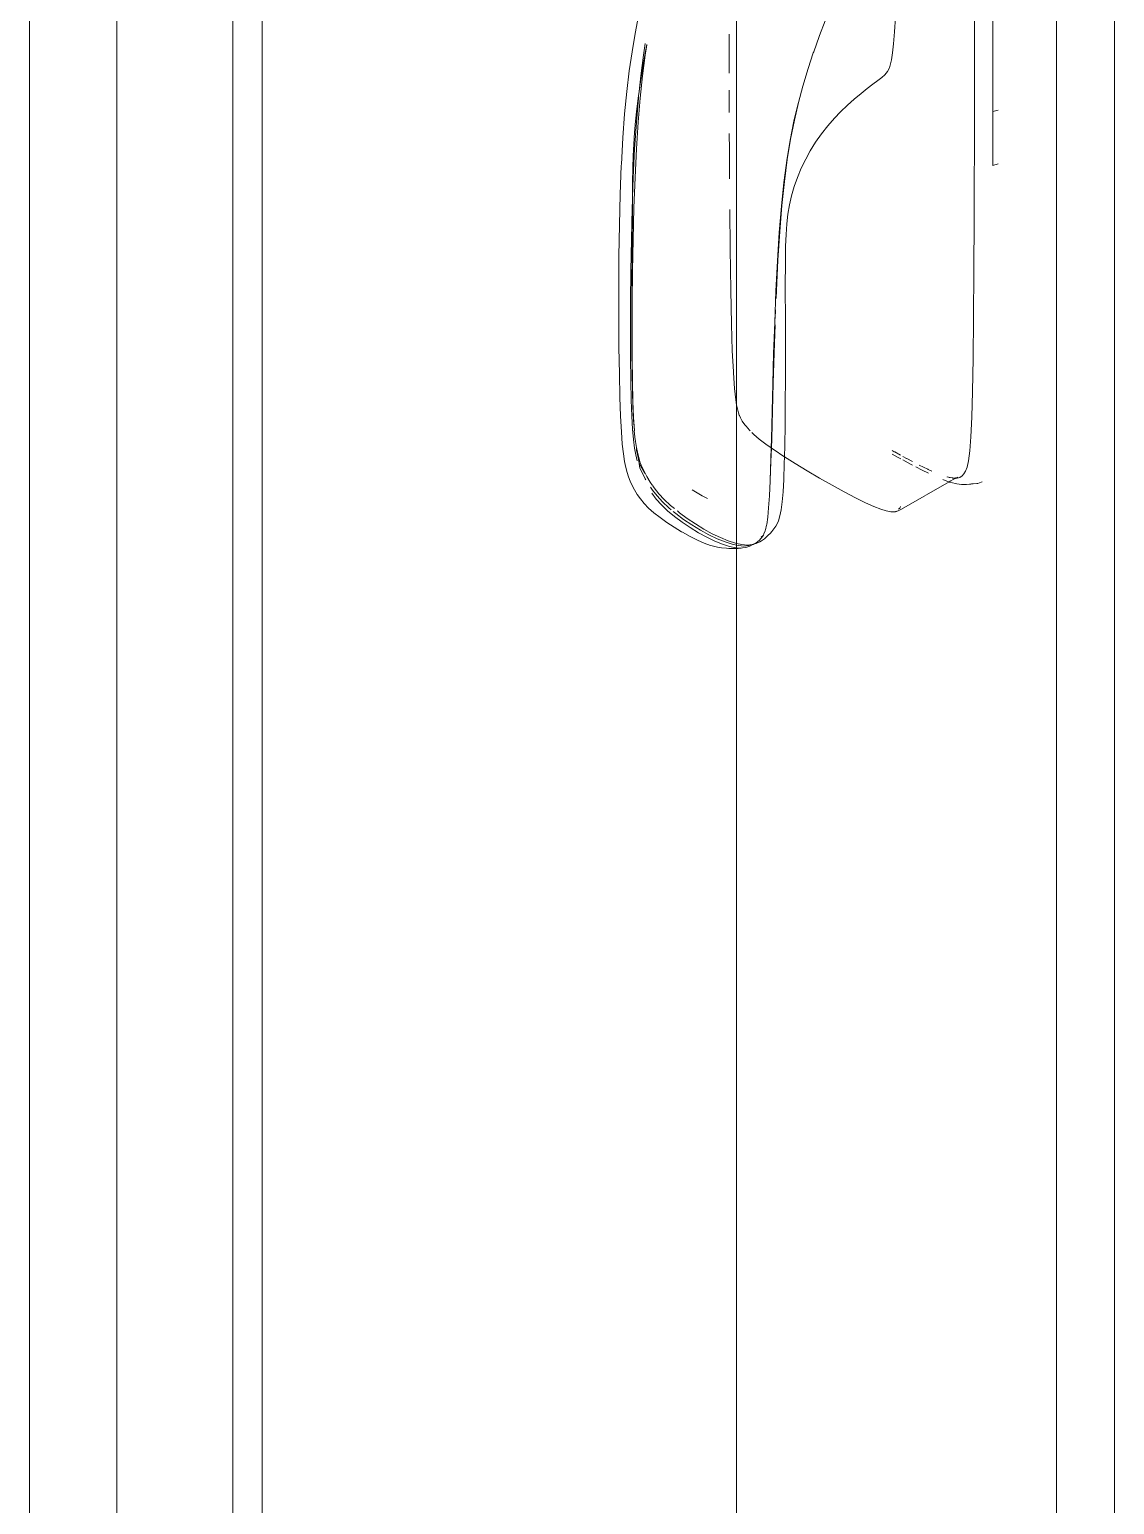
# Model space of a CAD drawing. Header units: metres. Extents: x 294 to 1101, y -498 to -355.
# Drawn here: x 922.9845 to 923.2485, y -401.0626 to -400.7037 of the extents above; entities that cross this region are included whole.
import ezdxf

# ---------------------------------------------------------------- set-up
doc = ezdxf.new("R2010")
doc.units = ezdxf.units.M
doc.layers.add('19-JARDINERIA', color=80, linetype='Continuous', lineweight=0)

msp = doc.modelspace()

# ---------------------------------------------------------------- linework, layer by layer
at = {"layer": '19-JARDINERIA', "color": 251}
for p, q in [((923.00576, -396.60688), (923.00576, -401.44887)), ((922.98455, -396.6107), (922.98455, -401.46112)), ((923.03404, -398.81975), (923.03404, -401.43254)), ((923.04111, -401.42846), (923.04111, -398.82383)), ((923.2485, -401.20473), (923.2485, -399.22065)), ((923.23435, -401.2129), (923.23435, -399.22881)), ((923.21893, -400.58317), (923.21891, -400.72369)), ((923.21445, -400.6584), (923.21442, -400.72384)), ((923.13271, -400.70039), (923.13188, -400.70468)), ((923.15657, -400.70144), (923.15657, -400.79507)), ((923.1781, -400.70162), (923.17675, -400.70522)), ((923.19497, -400.70434), (923.19521, -400.70072)), ((923.13188, -400.70468), (923.13112, -400.70913)), ((923.13432, -400.70716), (923.13388, -400.71001)), ((923.13476, -400.70743), (923.13436, -400.71)), ((923.13439, -400.70912), (923.13472, -400.70741)), ((923.15474, -400.71433), (923.15472, -400.70489)), ((923.17663, -400.70547), (923.17532, -400.70918)), ((923.17675, -400.70522), (923.17663, -400.70547)), ((923.19474, -400.70722), (923.1945, -400.70943)), ((923.19497, -400.70434), (923.19474, -400.70722)), ((923.13112, -400.70913), (923.13044, -400.71382)), ((923.13388, -400.71001), (923.13323, -400.71503)), ((923.13436, -400.71), (923.1337, -400.71502)), ((923.13374, -400.71286), (923.13439, -400.70912)), ((923.1752, -400.70943), (923.17397, -400.71321)), ((923.17532, -400.70918), (923.1752, -400.70943)), ((923.1945, -400.70943), (923.19422, -400.71111)), ((923.13044, -400.71382), (923.12984, -400.71882)), ((923.13317, -400.71645), (923.13374, -400.71286)), ((923.17386, -400.71346), (923.17274, -400.71729)), ((923.17397, -400.71321), (923.17386, -400.71346)), ((923.19326, -400.71398), (923.19265, -400.71474)), ((923.19373, -400.71303), (923.19326, -400.71398)), ((923.19409, -400.71177), (923.19373, -400.71303)), ((923.19409, -400.71177), (923.19422, -400.71111)), ((923.13323, -400.71503), (923.13283, -400.71884)), ((923.13283, -400.71884), (923.13317, -400.71645)), ((923.1337, -400.71502), (923.13313, -400.72043)), ((923.17264, -400.71754), (923.17162, -400.72147)), ((923.17274, -400.71729), (923.17264, -400.71754)), ((923.18835, -400.71813), (923.18683, -400.71934)), ((923.18972, -400.71707), (923.18835, -400.71813)), ((923.19091, -400.71618), (923.18972, -400.71707)), ((923.19188, -400.71543), (923.19091, -400.71618)), ((923.19265, -400.71474), (923.19188, -400.71543)), ((923.12984, -400.71882), (923.12932, -400.72423)), ((923.13266, -400.72045), (923.13218, -400.72633)), ((923.13229, -400.72306), (923.13269, -400.71987)), ((923.13313, -400.72043), (923.13263, -400.72631)), ((923.13269, -400.71987), (923.13266, -400.72045)), ((923.13269, -400.71987), (923.13283, -400.71884)), ((923.15475, -400.71848), (923.15475, -400.71996)), ((923.15475, -400.71996), (923.15477, -400.72397)), ((923.17152, -400.72171), (923.17051, -400.72607)), ((923.17162, -400.72147), (923.17061, -400.72583)), ((923.17162, -400.72147), (923.17152, -400.72171)), ((923.1852, -400.7207), (923.18351, -400.72218)), ((923.18683, -400.71934), (923.1852, -400.7207)), ((923.12932, -400.72423), (923.12889, -400.7301)), ((923.13197, -400.72602), (923.13229, -400.72306)), ((923.18034, -400.72528), (923.17872, -400.72715)), ((923.18034, -400.72528), (923.1818, -400.72379)), ((923.18351, -400.72218), (923.1818, -400.72379)), ((923.21435, -400.74993), (923.21442, -400.72384)), ((923.21891, -400.72369), (923.21888, -400.7368)), ((923.2202, -400.72335), (923.21891, -400.72369)), ((923.13154, -400.7316), (923.13172, -400.72883)), ((923.13172, -400.72883), (923.13197, -400.72602)), ((923.13176, -400.73275), (923.13218, -400.72633)), ((923.13263, -400.72631), (923.13222, -400.73274)), ((923.17051, -400.72607), (923.1696, -400.73067)), ((923.17061, -400.72583), (923.1697, -400.73044)), ((923.17872, -400.72715), (923.17719, -400.72911)), ((923.12889, -400.7301), (923.12853, -400.73652)), ((923.13154, -400.7316), (923.13142, -400.73446)), ((923.15479, -400.72905), (923.1548, -400.73302)), ((923.1696, -400.73067), (923.1688, -400.7356)), ((923.1697, -400.73044), (923.1689, -400.73537)), ((923.17577, -400.73115), (923.17446, -400.73324)), ((923.17719, -400.72911), (923.17577, -400.73115)), ((923.13133, -400.73751), (923.13142, -400.73446)), ((923.13176, -400.73275), (923.13143, -400.73976)), ((923.13222, -400.73274), (923.13187, -400.73974)), ((923.1548, -400.73302), (923.15485, -400.74011)), ((923.1688, -400.7356), (923.16809, -400.74093)), ((923.1689, -400.73537), (923.16819, -400.7407)), ((923.17337, -400.73527), (923.17231, -400.7375)), ((923.17337, -400.73527), (923.17446, -400.73324)), ((923.12852, -400.73684), (923.12825, -400.74385)), ((923.12852, -400.73684), (923.12853, -400.73652)), ((923.13127, -400.74086), (923.13133, -400.73751)), ((923.13187, -400.73974), (923.1316, -400.74716)), ((923.17138, -400.73973), (923.17059, -400.74195)), ((923.17231, -400.7375), (923.17138, -400.73973)), ((923.22017, -400.73646), (923.21888, -400.7368)), ((923.13143, -400.73976), (923.13123, -400.74463)), ((923.13123, -400.74463), (923.13127, -400.74086)), ((923.16809, -400.74093), (923.16747, -400.74674)), ((923.16819, -400.7407), (923.16758, -400.74652)), ((923.16993, -400.74422), (923.17059, -400.74195)), ((923.12825, -400.74385), (923.12806, -400.75127)), ((923.13113, -400.7592), (923.13123, -400.74538)), ((923.13123, -400.74538), (923.13116, -400.74718)), ((923.13123, -400.74538), (923.13123, -400.74463)), ((923.16747, -400.74674), (923.16695, -400.75311)), ((923.16758, -400.74652), (923.16705, -400.75288)), ((923.16942, -400.74643), (923.16905, -400.74868)), ((923.16993, -400.74422), (923.16942, -400.74643)), ((923.13116, -400.74718), (923.13096, -400.75483)), ((923.1316, -400.74716), (923.13139, -400.75481)), ((923.1549, -400.74753), (923.15498, -400.75712)), ((923.16905, -400.74868), (923.16878, -400.75104)), ((923.21429, -400.76241), (923.21435, -400.74993)), ((923.12806, -400.75127), (923.12794, -400.75891)), ((923.16695, -400.75311), (923.16651, -400.76005)), ((923.16705, -400.75288), (923.16661, -400.75983)), ((923.16859, -400.75361), (923.16849, -400.75647)), ((923.16878, -400.75104), (923.16859, -400.75361)), ((923.13096, -400.75483), (923.13083, -400.76248)), ((923.13139, -400.75481), (923.13125, -400.76247)), ((923.15498, -400.75712), (923.15512, -400.76719)), ((923.16849, -400.75647), (923.16843, -400.75948)), ((923.12794, -400.75891), (923.12789, -400.76656)), ((923.13113, -400.7592), (923.1311, -400.76487)), ((923.16651, -400.76005), (923.16614, -400.76742)), ((923.16661, -400.75983), (923.16624, -400.7672)), ((923.16843, -400.76055), (923.16842, -400.76318)), ((923.16843, -400.75948), (923.16843, -400.7597)), ((923.16843, -400.7597), (923.16843, -400.76055)), ((923.13083, -400.76248), (923.13075, -400.76995)), ((923.13125, -400.76247), (923.13117, -400.76996)), ((923.16842, -400.76318), (923.16841, -400.76339)), ((923.16845, -400.77756), (923.16841, -400.76339)), ((923.2142, -400.77385), (923.21429, -400.76241)), ((923.12789, -400.76656), (923.1279, -400.77402)), ((923.1311, -400.76487), (923.13109, -400.77066)), ((923.15512, -400.76719), (923.1553, -400.77542)), ((923.16614, -400.76742), (923.16583, -400.775)), ((923.16624, -400.7672), (923.16616, -400.76919)), ((923.13075, -400.76995), (923.13072, -400.77703)), ((923.13109, -400.77066), (923.13108, -400.7764)), ((923.13117, -400.76996), (923.13114, -400.77707)), ((923.16605, -400.77193), (923.16597, -400.77404)), ((923.1279, -400.77402), (923.12795, -400.78107)), ((923.1553, -400.77542), (923.15552, -400.78192)), ((923.16583, -400.775), (923.16558, -400.78259)), ((923.16591, -400.77561), (923.16568, -400.78239)), ((923.21408, -400.78378), (923.2142, -400.77385)), ((923.13072, -400.77703), (923.13074, -400.78352)), ((923.13108, -400.7764), (923.1311, -400.78193)), ((923.13114, -400.77707), (923.13116, -400.78359)), ((923.16845, -400.77756), (923.16845, -400.78315)), ((923.12795, -400.78107), (923.12805, -400.78752)), ((923.1311, -400.78193), (923.13115, -400.78705)), ((923.15552, -400.78192), (923.15577, -400.78693)), ((923.16558, -400.78259), (923.16537, -400.78998)), ((923.16568, -400.78239), (923.16546, -400.7898)), ((923.13074, -400.78352), (923.1308, -400.78921)), ((923.13116, -400.78359), (923.13123, -400.78933)), ((923.16845, -400.78315), (923.16843, -400.78885)), ((923.21393, -400.79182), (923.21408, -400.78378)), ((923.12805, -400.78752), (923.12818, -400.79316)), ((923.1308, -400.78921), (923.1309, -400.79396)), ((923.13115, -400.78705), (923.13122, -400.79161)), ((923.13123, -400.78933), (923.13135, -400.79414)), ((923.15579, -400.78729), (923.15577, -400.78693)), ((923.15579, -400.78729), (923.15606, -400.79107)), ((923.1651, -400.80322), (923.16546, -400.7898)), ((923.16843, -400.78885), (923.1684, -400.7945)), ((923.12818, -400.79316), (923.12834, -400.79783)), ((923.13133, -400.79548), (923.13122, -400.79161)), ((923.15606, -400.79107), (923.15636, -400.79382)), ((923.16537, -400.78998), (923.16502, -400.80336)), ((923.21375, -400.79809), (923.21393, -400.79182)), ((923.1309, -400.79396), (923.13104, -400.79784)), ((923.13148, -400.7987), (923.13133, -400.79548)), ((923.13135, -400.79414), (923.13151, -400.7981)), ((923.15636, -400.79382), (923.15657, -400.79507)), ((923.15657, -400.79507), (923.15668, -400.79573)), ((923.15657, -400.79507), (923.15657, -400.82879)), ((923.15668, -400.79573), (923.15702, -400.79698)), ((923.15722, -400.79754), (923.15702, -400.79698)), ((923.1684, -400.7945), (923.16835, -400.79991)), ((923.12834, -400.79783), (923.12854, -400.80161)), ((923.13104, -400.79784), (923.13123, -400.80098)), ((923.13171, -400.80132), (923.13148, -400.7987)), ((923.13151, -400.7981), (923.13171, -400.80132)), ((923.15722, -400.79754), (923.1573, -400.79765)), ((923.15753, -400.79823), (923.1573, -400.79765)), ((923.15795, -400.79903), (923.15753, -400.79823)), ((923.15857, -400.7999), (923.15795, -400.79903)), ((923.15857, -400.7999), (923.15889, -400.80027)), ((923.15971, -400.80124), (923.15889, -400.80027)), ((923.16835, -400.79991), (923.16828, -400.80492)), ((923.21353, -400.80283), (923.21375, -400.79809)), ((923.12854, -400.80161), (923.12876, -400.80462)), ((923.13123, -400.80098), (923.13146, -400.80351)), ((923.13146, -400.80351), (923.13174, -400.80556)), ((923.13168, -400.80137), (923.13171, -400.80132)), ((923.13191, -400.80359), (923.13168, -400.80137)), ((923.13194, -400.80379), (923.13191, -400.80359)), ((923.13196, -400.80395), (923.13194, -400.80379)), ((923.1322, -400.80545), (923.13196, -400.80395)), ((923.15987, -400.80139), (923.15971, -400.80124)), ((923.16075, -400.80226), (923.16023, -400.80175)), ((923.16206, -400.80338), (923.16075, -400.80226)), ((923.16369, -400.80463), (923.16206, -400.80338)), ((923.16502, -400.80336), (923.16496, -400.80552)), ((923.1651, -400.80322), (923.16502, -400.80556)), ((923.21327, -400.80627), (923.21353, -400.80283)), ((923.12876, -400.80462), (923.12901, -400.80699)), ((923.12901, -400.80699), (923.12928, -400.80885)), ((923.13174, -400.80556), (923.13206, -400.80724)), ((923.13206, -400.80724), (923.1324, -400.80865)), ((923.13253, -400.80701), (923.1322, -400.80545)), ((923.1322, -400.80545), (923.13225, -400.80609)), ((923.13225, -400.80609), (923.13258, -400.80787)), ((923.13275, -400.80785), (923.13253, -400.80701)), ((923.13258, -400.80787), (923.1329, -400.80936)), ((923.13275, -400.80785), (923.13313, -400.80917)), ((923.16496, -400.80552), (923.16369, -400.80463)), ((923.16474, -400.81346), (923.16496, -400.80552)), ((923.16502, -400.80556), (923.16492, -400.80882)), ((923.16502, -400.80556), (923.16496, -400.80552)), ((923.1657, -400.80603), (923.16502, -400.80556)), ((923.16809, -400.80761), (923.1657, -400.80603)), ((923.16821, -400.80768), (923.16809, -400.80761)), ((923.16821, -400.80768), (923.16817, -400.80935)), ((923.16828, -400.80492), (923.16821, -400.80768)), ((923.17081, -400.80931), (923.16821, -400.80768)), ((923.19587, -400.80786), (923.1944, -400.80703)), ((923.19493, -400.80647), (923.19442, -400.80619)), ((923.19493, -400.80647), (923.19503, -400.80653)), ((923.19503, -400.80653), (923.19643, -400.8073)), ((923.19652, -400.80822), (923.19587, -400.80786)), ((923.19788, -400.80808), (923.197, -400.80761)), ((923.21298, -400.80866), (923.21327, -400.80627)), ((923.12928, -400.80885), (923.12959, -400.81031)), ((923.12959, -400.81031), (923.12993, -400.81152)), ((923.1335, -400.8105), (923.1329, -400.80936)), ((923.1329, -400.80936), (923.13305, -400.81046)), ((923.13305, -400.81046), (923.13364, -400.8117)), ((923.13363, -400.81031), (923.13313, -400.80917)), ((923.1342, -400.81176), (923.1335, -400.8105)), ((923.13363, -400.81031), (923.13405, -400.81121)), ((923.13472, -400.81252), (923.13405, -400.81121)), ((923.16492, -400.80882), (923.16474, -400.81346)), ((923.16802, -400.81324), (923.16817, -400.80935)), ((923.17374, -400.81108), (923.17081, -400.80931)), ((923.17677, -400.81286), (923.17374, -400.81108)), ((923.19889, -400.8095), (923.19697, -400.80846)), ((923.19788, -400.80808), (923.19798, -400.80815)), ((923.19798, -400.80815), (923.19938, -400.80888)), ((923.19934, -400.80973), (923.19889, -400.8095)), ((923.20171, -400.81096), (923.20017, -400.81017)), ((923.20305, -400.81073), (923.20096, -400.80971)), ((923.20321, -400.81169), (923.20171, -400.81096)), ((923.20305, -400.81073), (923.20316, -400.81079)), ((923.20316, -400.81079), (923.20406, -400.8112)), ((923.21187, -400.81185), (923.21228, -400.81121)), ((923.21228, -400.81121), (923.21265, -400.81022)), ((923.21265, -400.81022), (923.21298, -400.80866)), ((923.12993, -400.81152), (923.1303, -400.8126)), ((923.13071, -400.81366), (923.1303, -400.8126)), ((923.13118, -400.81471), (923.13071, -400.81366)), ((923.13173, -400.81577), (923.13118, -400.81471)), ((923.13364, -400.8117), (923.13434, -400.81303)), ((923.13434, -400.81303), (923.13448, -400.81327)), ((923.13555, -400.81388), (923.13472, -400.81252)), ((923.13611, -400.81469), (923.13555, -400.81388)), ((923.13652, -400.81527), (923.13617, -400.81477)), ((923.16455, -400.8172), (923.16471, -400.81352)), ((923.16474, -400.81346), (923.16471, -400.81352)), ((923.16802, -400.81324), (923.16786, -400.81626)), ((923.17677, -400.81286), (923.17981, -400.81459)), ((923.17981, -400.81459), (923.18275, -400.8162)), ((923.1967, -400.82045), (923.20824, -400.81379)), ((923.20812, -400.81375), (923.20672, -400.81324)), ((923.20778, -400.81262), (923.20782, -400.8126)), ((923.20812, -400.81269), (923.20782, -400.8126)), ((923.20904, -400.81285), (923.20812, -400.81269)), ((923.20812, -400.81269), (923.20824, -400.81276)), ((923.20812, -400.81375), (923.20824, -400.81379)), ((923.20824, -400.81276), (923.20904, -400.81285)), ((923.20824, -400.81379), (923.20868, -400.81353)), ((923.20824, -400.81379), (923.20837, -400.81383)), ((923.20982, -400.81421), (923.20837, -400.81383)), ((923.20868, -400.81353), (923.20926, -400.8132)), ((923.20904, -400.81285), (923.2091, -400.81285)), ((923.2091, -400.81285), (923.2092, -400.81287)), ((923.2092, -400.81287), (923.20933, -400.81293)), ((923.20969, -400.81287), (923.2092, -400.81287)), ((923.20926, -400.8132), (923.20973, -400.81295)), ((923.20933, -400.81293), (923.20973, -400.81295)), ((923.20969, -400.81287), (923.20982, -400.81283)), ((923.20973, -400.81295), (923.20979, -400.81292)), ((923.20979, -400.81292), (923.20989, -400.81283)), ((923.20979, -400.81292), (923.21019, -400.81291)), ((923.20982, -400.81283), (923.20989, -400.81283)), ((923.20982, -400.81421), (923.2101, -400.81426)), ((923.21008, -400.81278), (923.20989, -400.81283)), ((923.21008, -400.81278), (923.21036, -400.81267)), ((923.21129, -400.81441), (923.2101, -400.81426)), ((923.21019, -400.81291), (923.21087, -400.8127)), ((923.21087, -400.8127), (923.21141, -400.81234)), ((923.21129, -400.81441), (923.21159, -400.81443)), ((923.21141, -400.81234), (923.21187, -400.81185)), ((923.21159, -400.81443), (923.2119, -400.81443)), ((923.2119, -400.81443), (923.21222, -400.81442)), ((923.21222, -400.81442), (923.21253, -400.8144)), ((923.21253, -400.8144), (923.21321, -400.81435)), ((923.21321, -400.81435), (923.21341, -400.81433)), ((923.21341, -400.81433), (923.21353, -400.81432)), ((923.21353, -400.81432), (923.21368, -400.8143)), ((923.21368, -400.8143), (923.21385, -400.81429)), ((923.21385, -400.81429), (923.21394, -400.81428)), ((923.21394, -400.81428), (923.21415, -400.81427)), ((923.21415, -400.81427), (923.21498, -400.81419)), ((923.21498, -400.81419), (923.21524, -400.81416)), ((923.2161, -400.81388), (923.21524, -400.81416)), ((923.2161, -400.81388), (923.21629, -400.81381)), ((923.13238, -400.81684), (923.13173, -400.81577)), ((923.13315, -400.81793), (923.13238, -400.81684)), ((923.13407, -400.81903), (923.13315, -400.81793)), ((923.13564, -400.81511), (923.13612, -400.81581)), ((923.13591, -400.81655), (923.13701, -400.81797)), ((923.13612, -400.81581), (923.13724, -400.81722)), ((923.13765, -400.81667), (923.13652, -400.81527)), ((923.13701, -400.81797), (923.1383, -400.81939)), ((923.13724, -400.81722), (923.13855, -400.81864)), ((923.13897, -400.81809), (923.13765, -400.81667)), ((923.13855, -400.81864), (923.14006, -400.82008)), ((923.1405, -400.81952), (923.13897, -400.81809)), ((923.14576, -400.81571), (923.1482, -400.81716)), ((923.1482, -400.81716), (923.14945, -400.81786)), ((923.16435, -400.82013), (923.16455, -400.8172)), ((923.16766, -400.81868), (923.16742, -400.82058)), ((923.16786, -400.81626), (923.16766, -400.81868)), ((923.18275, -400.8162), (923.18548, -400.81765)), ((923.18548, -400.81765), (923.18791, -400.81886)), ((923.13516, -400.82016), (923.13407, -400.81903)), ((923.13645, -400.82131), (923.13516, -400.82016)), ((923.13794, -400.8225), (923.13645, -400.82131)), ((923.1383, -400.81939), (923.13978, -400.82081)), ((923.13978, -400.82081), (923.14147, -400.82223)), ((923.14006, -400.82008), (923.14068, -400.82059)), ((923.1405, -400.81952), (923.14145, -400.82031)), ((923.14117, -400.821), (923.14179, -400.82151)), ((923.14147, -400.82223), (923.14332, -400.82362)), ((923.14179, -400.82151), (923.14368, -400.82292)), ((923.14209, -400.82084), (923.14224, -400.82096)), ((923.14266, -400.8213), (923.14224, -400.82096)), ((923.14266, -400.8213), (923.14454, -400.8227)), ((923.16413, -400.8224), (923.16435, -400.82013)), ((923.16677, -400.82324), (923.16712, -400.82203)), ((923.16742, -400.82058), (923.16712, -400.82203)), ((923.18791, -400.81886), (923.18995, -400.81979)), ((923.18995, -400.81979), (923.19162, -400.82045)), ((923.19162, -400.82045), (923.19297, -400.82086)), ((923.19297, -400.82086), (923.19405, -400.82106)), ((923.19405, -400.82106), (923.19434, -400.82109)), ((923.19434, -400.82109), (923.1949, -400.82106)), ((923.1949, -400.82106), (923.19557, -400.82089)), ((923.1949, -400.82106), (923.19518, -400.82107)), ((923.19518, -400.82107), (923.19585, -400.82088)), ((923.19585, -400.82088), (923.19623, -400.82071)), ((923.19595, -400.82042), (923.19629, -400.82017)), ((923.19623, -400.82071), (923.1967, -400.82045)), ((923.19629, -400.82017), (923.19645, -400.81976)), ((923.1396, -400.82368), (923.13794, -400.8225)), ((923.14136, -400.82484), (923.1396, -400.82368)), ((923.14136, -400.82484), (923.14318, -400.82593)), ((923.14332, -400.82362), (923.14528, -400.82494)), ((923.14368, -400.82292), (923.14569, -400.82426)), ((923.14454, -400.8227), (923.14653, -400.82404)), ((923.14528, -400.82494), (923.1473, -400.82617)), ((923.14569, -400.82426), (923.14775, -400.82552)), ((923.14653, -400.82404), (923.14858, -400.82528)), ((923.14982, -400.82665), (923.14775, -400.82552)), ((923.15063, -400.82641), (923.14858, -400.82528)), ((923.16348, -400.82572), (923.1632, -400.82643)), ((923.16348, -400.82572), (923.1635, -400.82563)), ((923.1635, -400.82563), (923.16357, -400.82544)), ((923.1638, -400.82432), (923.16357, -400.82544)), ((923.1638, -400.82432), (923.16388, -400.82413)), ((923.16388, -400.82413), (923.16413, -400.8224)), ((923.16516, -400.82587), (923.1659, -400.82492)), ((923.1661, -400.82459), (923.1659, -400.82492)), ((923.16644, -400.82403), (923.1661, -400.82459)), ((923.16677, -400.82324), (923.16644, -400.82403)), ((923.14342, -400.82607), (923.14318, -400.82593)), ((923.14342, -400.82607), (923.14526, -400.82709)), ((923.14526, -400.82709), (923.14704, -400.82798)), ((923.14704, -400.82798), (923.1487, -400.8287)), ((923.14932, -400.82727), (923.1473, -400.82617)), ((923.1487, -400.8287), (923.1502, -400.82924)), ((923.15129, -400.82822), (923.14932, -400.82727)), ((923.15184, -400.82763), (923.14982, -400.82665)), ((923.1502, -400.82924), (923.15058, -400.82936)), ((923.15189, -400.82968), (923.15058, -400.82936)), ((923.15264, -400.82737), (923.15063, -400.82641)), ((923.15316, -400.82898), (923.15129, -400.82822)), ((923.15375, -400.82841), (923.15184, -400.82763)), ((923.15454, -400.82816), (923.15264, -400.82737)), ((923.15486, -400.82952), (923.15316, -400.82898)), ((923.15549, -400.82898), (923.15375, -400.82841)), ((923.15628, -400.82872), (923.15454, -400.82816)), ((923.15549, -400.82898), (923.15657, -400.82921)), ((923.15657, -400.82879), (923.15628, -400.82872)), ((923.15782, -400.82905), (923.15657, -400.82879)), ((923.15657, -400.82879), (923.15657, -400.82921)), ((923.15657, -400.82921), (923.15702, -400.82931)), ((923.15657, -400.82921), (923.15657, -400.82983)), ((923.15702, -400.82931), (923.15836, -400.82941)), ((923.15916, -400.82916), (923.15782, -400.82905)), ((923.15836, -400.82941), (923.15951, -400.82931)), ((923.16033, -400.82907), (923.15916, -400.82916)), ((923.15951, -400.82931), (923.16033, -400.82907)), ((923.1605, -400.82904), (923.15977, -400.82947)), ((923.1605, -400.82904), (923.16033, -400.82907)), ((923.1605, -400.82904), (923.16056, -400.82901)), ((923.16056, -400.82901), (923.16059, -400.82903)), ((923.16059, -400.82903), (923.16068, -400.82898)), ((923.16068, -400.82898), (923.16134, -400.82862)), ((923.16134, -400.8288), (923.16068, -400.82898)), ((923.16134, -400.82862), (923.16203, -400.82809)), ((923.16219, -400.82839), (923.16134, -400.8288)), ((923.16203, -400.82809), (923.16256, -400.82751)), ((923.16259, -400.82815), (923.16219, -400.82839)), ((923.16309, -400.8268), (923.16256, -400.82751)), ((923.16258, -400.82729), (923.16309, -400.8268)), ((923.16332, -400.82763), (923.16259, -400.82815)), ((923.1632, -400.82643), (923.16309, -400.8268)), ((923.16376, -400.82726), (923.16332, -400.82763)), ((923.1642, -400.82684), (923.16376, -400.82726)), ((923.1642, -400.82684), (923.16478, -400.82628)), ((923.16516, -400.82587), (923.16478, -400.82628)), ((923.15189, -400.82968), (923.15237, -400.82977)), ((923.15237, -400.82977), (923.15292, -400.82984)), ((923.15407, -400.82994), (923.15292, -400.82984)), ((923.15407, -400.82994), (923.15471, -400.82998)), ((923.15471, -400.82998), (923.15541, -400.83001)), ((923.15636, -400.82981), (923.15486, -400.82952)), ((923.15541, -400.83001), (923.15614, -400.83002)), ((923.15614, -400.83002), (923.15657, -400.83001)), ((923.15657, -400.82983), (923.15636, -400.82981)), ((923.15767, -400.82989), (923.15657, -400.82983)), ((923.15657, -400.82983), (923.15657, -400.83001)), ((923.15657, -400.83001), (923.15691, -400.83)), ((923.15657, -400.83001), (923.15657, -401.16799)), ((923.15767, -400.82989), (923.15691, -400.83)), ((923.158, -400.82988), (923.15767, -400.82989)), ((923.158, -400.82988), (923.1588, -400.82977)), ((923.15977, -400.82947), (923.1588, -400.82977))]:
    msp.add_line(p, q, dxfattribs=at)

doc.saveas('drawing.dxf')
